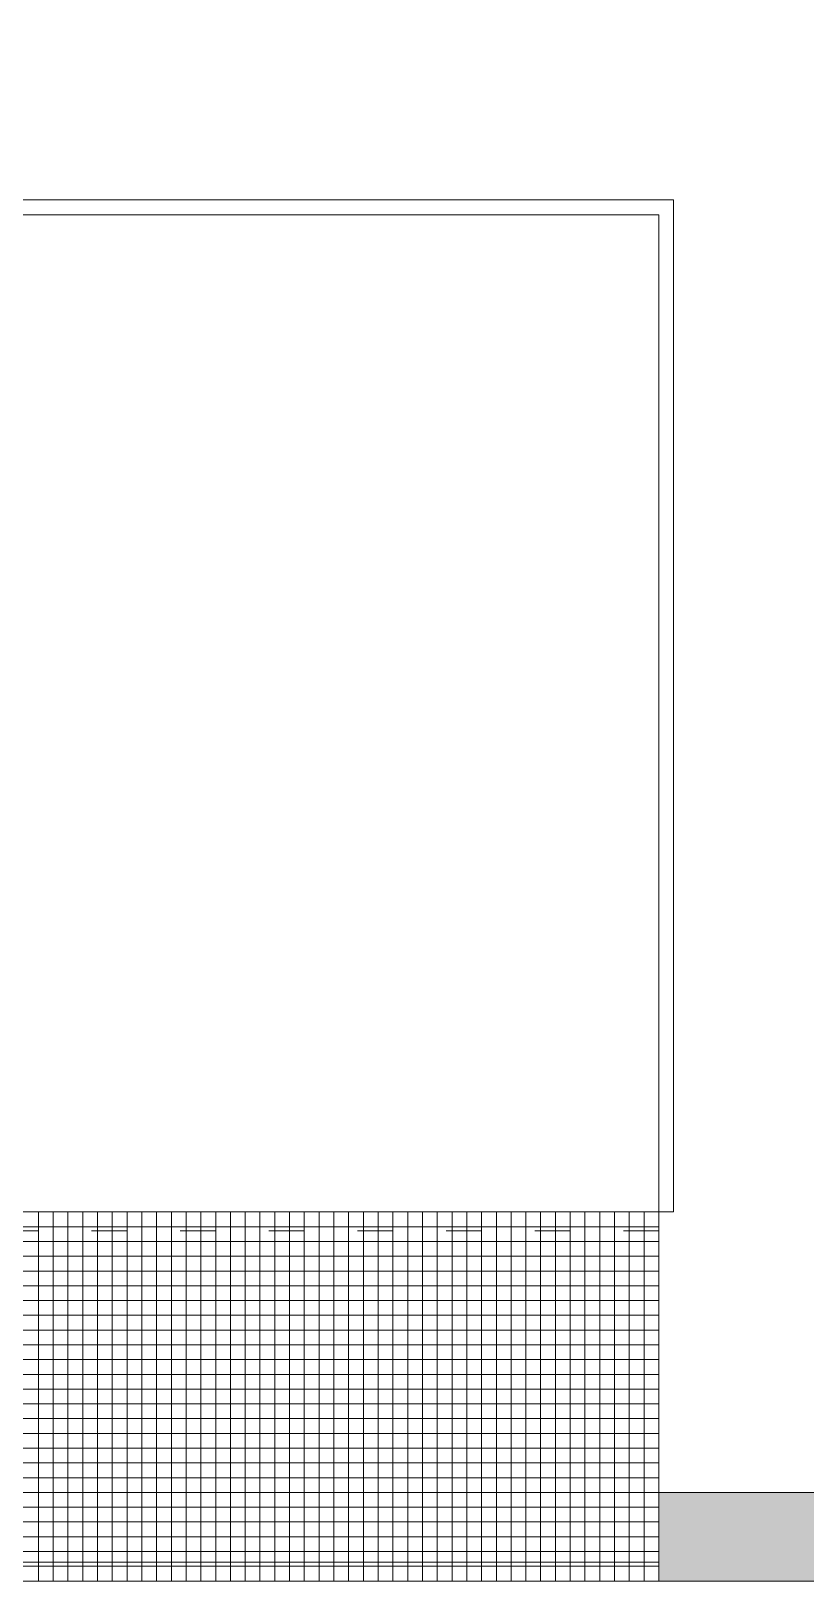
# Model space of a CAD drawing. Header units: millimetres. Extents: x 23218 to 31754, y 14902 to 21214.
# Drawn here: x 27569 to 27831, y 16843 to 17368 of the extents above; entities that cross this region are included whole.
import ezdxf

# ---------------------------------------------------------------- set-up
doc = ezdxf.new("R2010")
doc.units = ezdxf.units.MM
doc.linetypes.add('ACAD_ISO03W100', pattern=[30, 12, -18])
for name, color, linetype, lineweight in [('A-FURN', 9, 'Continuous', 13), ('vetro', 140, 'Continuous', 15), ('Wall', 7, 'Continuous', 20)]:
    doc.layers.add(name, color=color, linetype=linetype, lineweight=lineweight)

msp = doc.modelspace()

# ---------------------------------------------------------------- hatches: boundary and pattern name
at = {"layer": 'Wall', "true_color": 0x636466}
h = msp.add_hatch(color=251, dxfattribs=at)
h.dxf.hatch_style = 1
h.paths.add_polyline_path([(28131.23, 17419.33), (28101.23, 17419.33), (28101.23, 16872.56), (27781.23, 16872.56), (27781.23, 16842.56), (28131.23, 16842.56)])
h.paths.add_polyline_path([(26994.73, 17313.17), (26981.23, 17307.52), (26981.23, 16842.56), (27411.23, 16842.56), (27411.23, 16848.96), (27411.23, 16872.56), (27406.23, 16872.56), (27011.23, 16872.56), (27011.23, 17320.08), (26997.73, 17314.43), (26997.73, 16859.06), (27405.21, 16859.06), (27405.21, 16856.06), (26994.73, 16856.06)])

# ---------------------------------------------------------------- linework, layer by layer
at = {"layer": 'A-FURN'}
for p, q in [((27781.23, 16967.56), (27411.23, 16967.56)), ((27411.23, 16962.56), (27781.23, 16962.56)), ((27571.23, 16967.56), (27571.23, 16842.56)), ((27576.23, 16967.56), (27576.23, 16842.56)), ((27581.23, 16967.56), (27581.23, 16842.56)), ((27586.23, 16967.56), (27586.23, 16842.56)), ((27591.23, 16967.56), (27591.23, 16842.56)), ((27596.23, 16967.56), (27596.23, 16842.56)), ((27601.23, 16967.56), (27601.23, 16842.56)), ((27606.23, 16967.56), (27606.23, 16842.56)), ((27611.23, 16967.56), (27611.23, 16842.56)), ((27616.23, 16967.56), (27616.23, 16842.56)), ((27621.23, 16967.56), (27621.23, 16842.56)), ((27626.23, 16967.56), (27626.23, 16842.56)), ((27631.23, 16967.56), (27631.23, 16842.56)), ((27636.23, 16967.56), (27636.23, 16842.56)), ((27641.23, 16967.56), (27641.23, 16842.56)), ((27646.23, 16967.56), (27646.23, 16842.56)), ((27651.23, 16967.56), (27651.23, 16842.56)), ((27656.23, 16967.56), (27656.23, 16842.56)), ((27661.23, 16967.56), (27661.23, 16842.56)), ((27666.23, 16967.56), (27666.23, 16842.56)), ((27671.23, 16967.56), (27671.23, 16842.56)), ((27676.23, 16967.56), (27676.23, 16842.56)), ((27681.23, 16967.56), (27681.23, 16842.56)), ((27686.23, 16967.56), (27686.23, 16842.56)), ((27691.23, 16967.56), (27691.23, 16842.56)), ((27696.23, 16967.56), (27696.23, 16842.56)), ((27701.23, 16967.56), (27701.23, 16842.56)), ((27706.23, 16967.56), (27706.23, 16842.56)), ((27711.23, 16967.56), (27711.23, 16842.56)), ((27716.23, 16967.56), (27716.23, 16842.56)), ((27721.23, 16967.56), (27721.23, 16842.56)), ((27726.23, 16967.56), (27726.23, 16842.56)), ((27731.23, 16967.56), (27731.23, 16842.56)), ((27736.23, 16967.56), (27736.23, 16842.56)), ((27741.23, 16967.56), (27741.23, 16842.56)), ((27746.23, 16967.56), (27746.23, 16842.56)), ((27751.23, 16967.56), (27751.23, 16842.56)), ((27756.23, 16967.56), (27756.23, 16842.56)), ((27761.23, 16967.56), (27761.23, 16842.56)), ((27766.23, 16967.56), (27766.23, 16842.56)), ((27771.23, 16967.56), (27771.23, 16842.56)), ((27776.23, 16967.56), (27776.23, 16842.56)), ((27781.23, 16967.56), (27781.23, 16842.56)), ((27781.23, 16967.56), (27781.23, 16842.56)), ((27411.23, 16957.56), (27781.23, 16957.56)), ((27411.23, 16952.56), (27781.23, 16952.56)), ((27411.23, 16947.56), (27781.23, 16947.56)), ((27411.23, 16942.56), (27781.23, 16942.56)), ((27411.23, 16937.56), (27781.23, 16937.56)), ((27411.23, 16932.56), (27781.23, 16932.56)), ((27411.23, 16927.56), (27781.23, 16927.56)), ((27411.23, 16922.56), (27781.23, 16922.56)), ((27411.23, 16917.56), (27781.23, 16917.56)), ((27411.23, 16912.56), (27781.23, 16912.56)), ((27411.23, 16907.56), (27781.23, 16907.56)), ((27411.23, 16902.56), (27781.23, 16902.56)), ((27411.23, 16897.56), (27781.23, 16897.56)), ((27411.23, 16892.56), (27781.23, 16892.56)), ((27411.23, 16887.56), (27781.23, 16887.56)), ((27411.23, 16882.56), (27781.23, 16882.56)), ((27411.23, 16877.56), (27781.23, 16877.56)), ((27411.23, 16872.56), (27781.23, 16872.56)), ((27411.23, 16867.56), (27781.23, 16867.56)), ((27411.23, 16862.56), (27781.23, 16862.56)), ((27411.23, 16857.56), (27781.23, 16857.56)), ((27411.23, 16852.56), (27781.23, 16852.56)), ((27411.23, 16847.56), (27781.23, 16847.56)), ((27411.23, 16842.56), (27781.23, 16842.56))]:
    msp.add_line(p, q, dxfattribs=at)
at = {"layer": 'vetro', "linetype": 'ACAD_ISO03W100'}
for p, q in [((27781.23, 16967.56), (27411.23, 16967.56)), ((27781.23, 16961.16), (27411.23, 16961.16))]:
    msp.add_line(p, q, dxfattribs=at)
at = {"layer": 'vetro'}
for p, q in [((27781.23, 16967.56), (27781.23, 16961.16)), ((27781.23, 16848.96), (27411.23, 16848.96)), ((27781.23, 16842.56), (27781.23, 16848.96)), ((27781.23, 16842.56), (27411.23, 16842.56))]:
    msp.add_line(p, q, dxfattribs=at)
at = {"layer": 'Wall'}
for p, q in [((27406.23, 17310.33), (27786.23, 17310.33)), ((27786.23, 17310.33), (27786.23, 16967.56)), ((27406.23, 17305.33), (27781.23, 17305.33)), ((27781.23, 17305.33), (27781.23, 16967.56)), ((27781.23, 16842.56), (27781.23, 16967.56)), ((27786.23, 16967.56), (27781.23, 16967.56)), ((28101.23, 16872.56), (27781.23, 16872.56)), ((28131.23, 16842.56), (27781.23, 16842.56))]:
    msp.add_line(p, q, dxfattribs=at)

doc.saveas('drawing.dxf')
